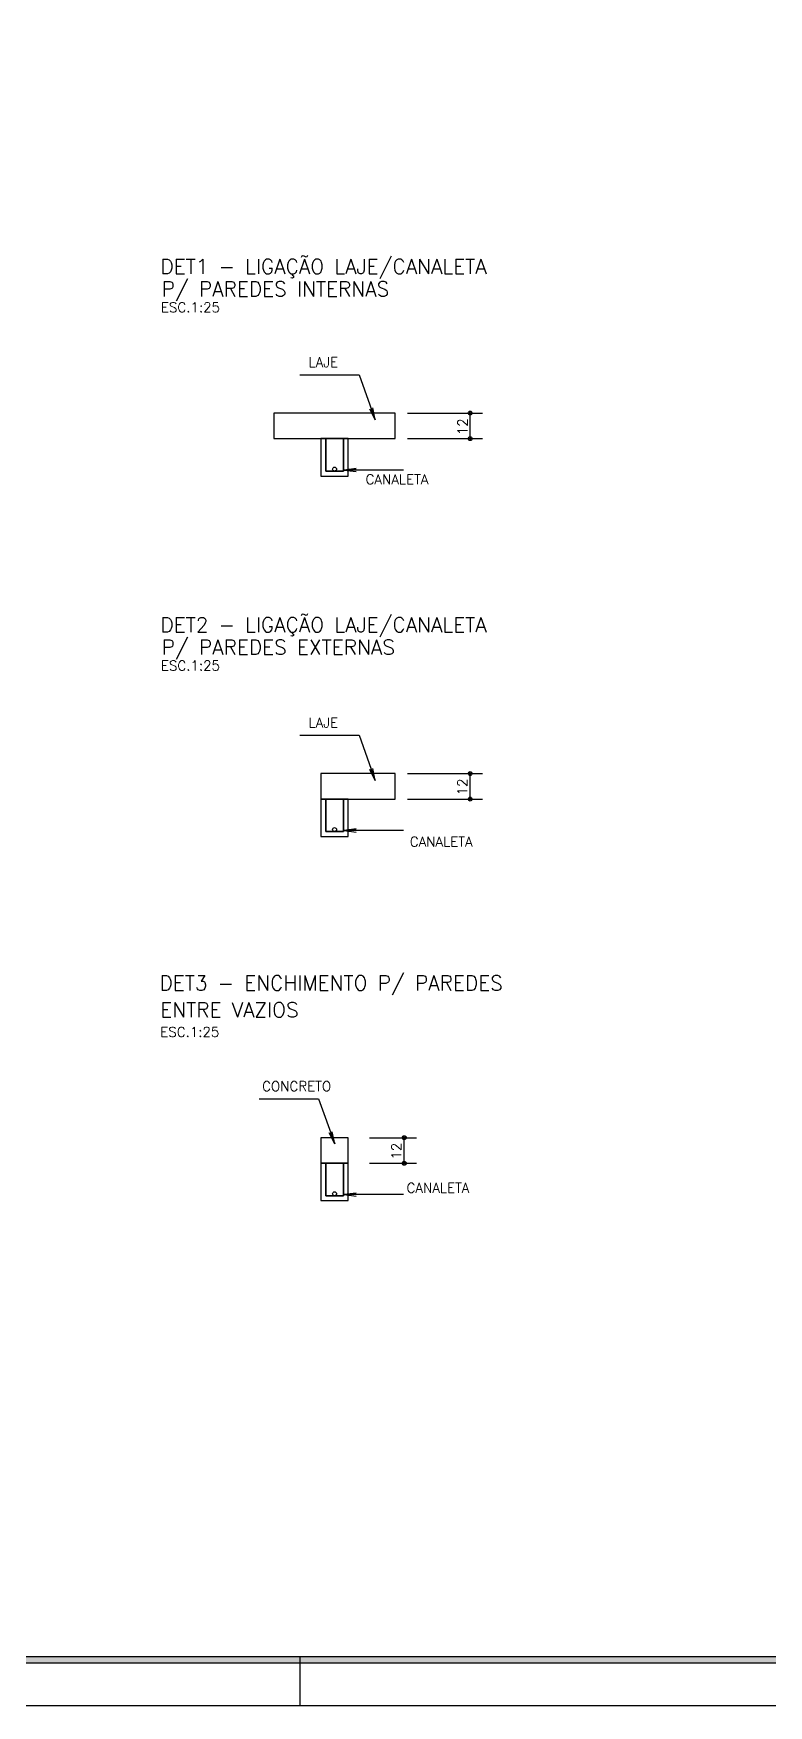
# Model space of a CAD drawing. Extents: x 187 to 6132, y -1204 to 3001.
# Drawn here: x 2161 to 2908, y -1204 to 496 of the extents above; entities that cross this region are included whole.
import ezdxf

# ---------------------------------------------------------------- set-up
doc = ezdxf.new("R2010")
doc.units = 0
doc.header["$LTSCALE"] = 100
doc.header["$MEASUREMENT"] = 0
doc.layers.get('0').update_dxf_attribs({"color": 245, "linetype": 'CONTINUOUS'})
for name, color, linetype in [('01', 7, 'CONTINUOUS'), ('101', 7, 'CONTINUOUS'), ('16', 5, 'CONTINUOUS'), ('212', 3, 'CONTINUOUS'), ('220', 3, 'CONTINUOUS'), ('30', 7, 'CONTINUOUS'), ('7', 2, 'CONTINUOUS')]:
    doc.layers.add(name, color=color, linetype=linetype)
doc.styles.get("Standard").update_dxf_attribs({"font": 'ROMANS.SHX'})

# ---------------------------------------------------------------- blocks, each defined once
blk = doc.blocks.new('DOT2', base_point=(2575.862793, -1123.101563))
for radius in [0.16, 0.08]:
    blk.add_circle((2575.862793, -1123.101563), radius)

msp = doc.modelspace()

# ---------------------------------------------------------------- linework, layer by layer
msp.add_line((2431.530458, -1154.290025), (2431.530458, -1204.290025))
for points in [[(186.530458, -1204.290025), (6131.530458, -1204.290025), (6131.530458, 3000.709975), (186.530458, 3000.709975), (186.530458, -1204.290025)], [(6081.530458, -1154.290025), (6081.530458, -1161.290025), (304.530458, -1161.290025), (304.530458, 2957.709975), (6081.530458, 2957.709975), (6081.530458, 2950.709975), (311.530458, 2950.709975), (311.530458, -1154.290025), (6081.530458, -1154.290025)], [(311.530458, -1154.290025), (6081.530458, -1154.290025), (6081.530458, 2950.709975), (311.530458, 2950.709975), (311.530458, -1154.290025)]]:
    msp.add_lwpolyline(points)
for points in [[(6081.530458, -1161.290025), (304.530458, -1161.290025), (311.530458, -1154.290025)], [(6081.530458, -1161.290025), (311.530458, -1154.290025), (6081.530458, -1154.290025)]]:
    msp.add_solid(points)
at = {"layer": '01'}
for points in [[(2404.92354, 83.6427), (2528.42354, 83.6427), (2528.42354, 109.6427), (2404.92354, 109.6427), (2404.92354, 83.6427)], [(2452.67354, -282.793572), (2528.42354, -282.793572), (2528.42354, -256.793572), (2452.67354, -256.793572), (2452.67354, -282.793572)], [(2452.67354, -653.013239), (2480.67354, -653.013239), (2480.67354, -627.013239), (2452.67354, -627.013239), (2452.67354, -653.013239)]]:
    msp.add_lwpolyline(points, dxfattribs=at)
at = {"layer": '101'}
for points in [[(2457.67354, 50.6427), (2475.67354, 50.6427), (2475.67354, 83.6427), (2457.67354, 83.6427), (2457.67354, 50.6427)], [(2457.67354, -315.793572), (2475.67354, -315.793572), (2475.67354, -282.793572), (2457.67354, -282.793572), (2457.67354, -315.793572)], [(2457.67354, -686.013239), (2475.67354, -686.013239), (2475.67354, -653.013239), (2457.67354, -653.013239), (2457.67354, -686.013239)]]:
    msp.add_lwpolyline(points, dxfattribs=at)
at = {"layer": '212'}
for points in [[(2480.67354, 45.6427), (2480.67354, 83.6427), (2475.67354, 83.6427), (2475.67354, 50.6427), (2457.67354, 50.6427), (2457.67354, 83.6427), (2452.67354, 83.6427), (2452.67354, 45.6427), (2480.67354, 45.6427)], [(2480.67354, -320.793572), (2480.67354, -282.793572), (2475.67354, -282.793572), (2475.67354, -315.793572), (2457.67354, -315.793572), (2457.67354, -282.793572), (2452.67354, -282.793572), (2452.67354, -320.793572), (2480.67354, -320.793572)], [(2480.67354, -691.013239), (2480.67354, -653.013239), (2475.67354, -653.013239), (2475.67354, -686.013239), (2457.67354, -686.013239), (2457.67354, -653.013239), (2452.67354, -653.013239), (2452.67354, -691.013239), (2480.67354, -691.013239)]]:
    msp.add_lwpolyline(points, dxfattribs=at)
at = {"layer": '220'}
for centre in [(2466.67354, 52.6427), (2466.67354, -313.793572), (2466.67354, -684.013239)]:
    msp.add_circle(centre, 2, dxfattribs=at)
at = {"layer": '30'}
for points in [[(2404.92354, 83.6427), (2528.42354, 83.6427), (2528.42354, 109.6427), (2404.92354, 109.6427), (2404.92354, 83.6427)], [(2452.67354, -282.793572), (2528.42354, -282.793572), (2528.42354, -256.793572), (2452.67354, -256.793572), (2452.67354, -282.793572)], [(2452.67354, -653.013239), (2480.67354, -653.013239), (2480.67354, -627.013239), (2452.67354, -627.013239), (2452.67354, -653.013239)]]:
    msp.add_lwpolyline(points, dxfattribs=at)
at = {"layer": '7'}
for p, q in [((2540.92354, 109.6427), (2617.051715, 109.6427)), ((2604.551715, 83.6427), (2604.551715, 109.6427)), ((2540.92354, 83.6427), (2617.051715, 83.6427)), ((2540.92354, -256.793572), (2617.051715, -256.793572)), ((2604.551715, -282.793572), (2604.551715, -256.793572)), ((2540.92354, -282.793572), (2617.051715, -282.793572)), ((2502.144667, -627.013239), (2550.004034, -627.013239)), ((2537.504034, -653.013239), (2537.504034, -627.013239)), ((2502.144667, -653.013239), (2550.004034, -653.013239))]:
    msp.add_line(p, q, dxfattribs=at)
for points in [[(2431.469587, 148.66581), (2491.719695, 148.66581), (2508.151542, 102.656636), (2502.44678, 113.778942), (2508.151542, 102.656636), (2505.51983, 114.87646)], [(2536.633412, 51.74292), (2476.383304, 51.74292), (2488.776364, 53.374497), (2476.383304, 51.74292), (2488.776364, 50.111342)], [(2431.469587, -217.770462), (2491.719695, -217.770462), (2508.151542, -263.779635), (2502.44678, -252.657329), (2508.151542, -263.779635), (2505.51983, -251.559812)], [(2536.633412, -314.693352), (2476.383304, -314.693352), (2488.776364, -313.061775), (2476.383304, -314.693352), (2488.776364, -316.324929)], [(2390.166297, -587.334521), (2450.416405, -587.334521), (2466.848252, -633.343695), (2461.14349, -622.221389), (2466.848252, -633.343695), (2464.21654, -621.123871)], [(2536.633412, -684.913019), (2476.383304, -684.913019), (2488.776364, -683.281442), (2476.383304, -684.913019), (2488.776364, -686.544597)]]:
    msp.add_lwpolyline(points, dxfattribs=at)

# ---------------------------------------------------------------- block references
at = {"layer": '7', "xscale": 12.5, "yscale": 12.5, "rotation": 90}
for p in [(2604.551715, 109.6427), (2604.551715, 83.6427), (2604.551715, -256.793572), (2604.551715, -282.793572), (2537.504034, -627.013239), (2537.504034, -653.013239)]:
    msp.add_blockref('DOT2', p, dxfattribs=at)

# ---------------------------------------------------------------- texts
for p in [(2290.201585, 212.156376), (2290.201585, -152.056034), (2289.536872, -524.499562)]:
    msp.add_text('ESC.1:25', height=10).set_placement(p)
at = {"layer": '16'}
for s, p in [('DET1 - LIGAÇÃO LAJE/CANALETA', (2289.63608, 251.190149)), ('P/ PAREDES INTERNAS', (2290.842083, 228.316434)), ('DET2 - LIGAÇÃO LAJE/CANALETA', (2289.63608, -113.022261)), ('P/ PAREDES EXTERNAS', (2290.842083, -135.895977)), ('DET3 - ENCHIMENTO P/ PAREDES', (2288.694543, -477.234672)), ('ENTRE VAZIOS', (2289.437797, -504.4688))]:
    msp.add_text(s, height=15, dxfattribs=at).set_placement(p)
at = {"layer": '7'}
for s, p in [('LAJE', (2440.233239, 156.334005)), ('CANALETA', (2498.273965, 37.236737)), ('LAJE', (2440.233239, -210.102266)), ('CANALETA', (2543.206151, -331.1252)), ('CONCRETO', (2393.029479, -579.666326)), ('CANALETA', (2539.928112, -682.987849))]:
    msp.add_text(s, height=10, dxfattribs=at).set_placement(p)
for p in [(2601.820263, 87.151582), (2601.551715, -279.042997), (2534.504034, -649.262664)]:
    msp.add_text('12', height=10, rotation=90, dxfattribs=at).set_placement(p)

doc.saveas('drawing.dxf')
